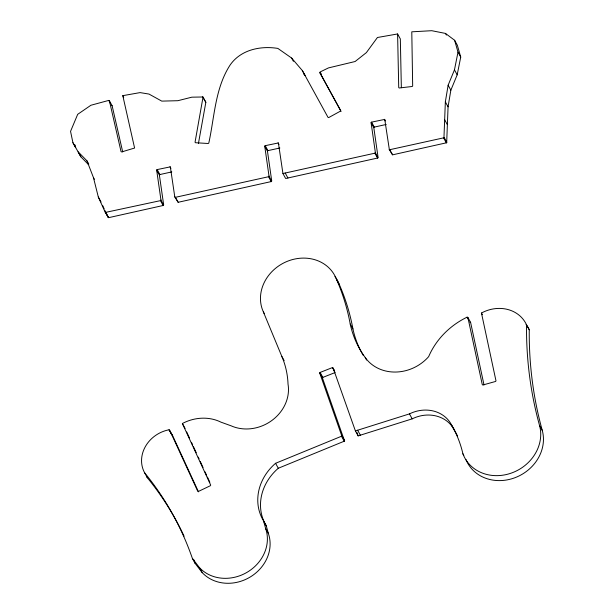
<?xml version="1.0" encoding="UTF-8"?>
<svg xmlns="http://www.w3.org/2000/svg" width="614" height="614" viewBox="0 0 614 614"><rect width="100%" height="100%" fill="white"/><g stroke="black" fill="none" stroke-linecap="round" stroke-linejoin="round"><path stroke-width="0.92" d="M88.431 164.521L80.871 156.793L78.147 151.827L86.965 160.853L93.466 177.638L98.309 197.002L105.301 212.444L108.624 217.671L163.531 205.406L160.952 200.003L156.662 170.109L157.153 169.587L170.339 166.855L174.79 196.941L178.152 202.29L271.595 181.491L269.016 176.088L264.734 146.193L265.217 145.672L278.403 142.947L282.931 173.532L285.656 178.497L377.94 157.952L375.361 152.548L371.079 122.662L371.57 122.132L384.755 119.408L389.376 149.785L443.953 137.782L445.35 101.863L448.128 85.208L454.46 69.866L457.998 52.136L454.621 40.271L445.48 33.425L431.749 30.7L411.787 31.821L412.677 86.014L412.132 86.497L399.177 88.002L398.724 87.541L397.596 33.962L377.426 37.5L366.374 52.612L355.099 61.523L328.459 67.908L320.117 71.961L319.856 72.682L340.632 110.574L340.325 111.203L328.667 117.596L328.022 117.374L302.349 70.579L291.612 58.038L277.858 48.414C260.359 45.597 240.581 49.765 230.035 65.145C215.069 88.309 214.524 116.967 208.783 143.108L208.169 143.499L195.398 142.724L195.052 142.187L203.05 96.989L191.86 97.173L177.853 100.704L161.774 101.118L148.987 94.065L140.069 92.607L122.8 95.661L134.596 148.035L121.595 151.95L121.042 151.589L109.384 100.757L108.732 100.412L90.91 105.255L77.686 114.334L70.549 131.365L72.928 142.686L75.652 147.644L75.108 145.034M389.207 149.486L392.569 154.835L446.677 142.747L448.074 106.821L450.853 90.174L457.184 74.824L460.73 57.094L457.346 45.236L454.621 40.271M334.415 370.349L332.458 367.571L320.109 372.437L319.725 373.02L341.852 436.101L275.571 463.294A49.934 44.054 -28.8 0 0 263.529 520.833L265.662 528.593L268.387 533.551A39.089 34.476 -28.8 0 1 249.852 577.229A39.089 34.476 -28.8 0 1 202.229 572.639L195.098 563.368L192.374 558.402A359.221 316.878 -28.8 0 0 144.635 472.811A31.276 27.592 -28.8 0 1 169.034 429.785L172.334 435.019L198.483 491.86M319.725 373.02L322.45 377.986L344.577 441.067L278.296 468.259A49.934 44.054 -28.8 0 0 266.261 525.791L268.387 533.551M198.452 143.407L205.843 102.285L202.597 96.766M322.45 377.986L322.841 377.395L335.183 372.529M160.952 200.003L160.461 200.64L105.301 212.444M269.016 176.088L268.533 176.725L175.42 197.324L174.79 196.941M375.361 152.548L374.878 153.185L282.931 173.532M163.677 204.961L159.394 175.074L159.878 174.545L171.805 171.912M271.741 181.046L267.458 151.159L267.942 150.63L279.869 147.997M378.094 157.514L373.803 127.62L374.294 127.098L386.221 124.465M333.049 367.87L355.406 430.928L409.454 413.89A33.179 29.265 -28.8 0 1 451.628 425.134L454.36 430.092A131.887 116.338 -28.8 0 1 457.591 436.132M355.406 430.928L358.131 435.886L412.186 418.855A33.179 29.265 -28.8 0 1 454.36 430.092M284.152 360.656L281.88 356.527L263.368 311.912A40.079 35.351 -28.8 0 1 285.748 261.986A40.079 35.351 -28.8 0 1 336.403 279.147A255.386 225.284 -28.8 0 1 350.218 324.008A112.009 98.808 -28.8 0 0 365.246 357.555A40.754 35.95 -28.8 0 0 428.649 356.65A72.767 64.194 -28.8 0 1 467.124 317.154L467.883 317.453L470.608 322.419L484.009 384.94M469.848 322.112L470.608 322.419M111.456 105.378L112.109 105.715L122.708 151.927M171.759 434.75L172.334 435.019M303.884 74.148L305.081 75.537L302.349 70.579M192.374 558.402L199.496 567.681L202.229 572.639M72.928 142.686L80.871 156.793M457.998 52.136L460.73 57.094M445.48 33.425L446.386 35.075M454.46 69.866L457.184 74.824M448.128 85.208L450.853 90.174M445.35 101.863L448.074 106.821M397.596 33.962L400.328 38.92L401.349 87.718M444.536 119.515L447.268 124.473M444.106 137.421L446.839 142.379M443.623 137.973L446.347 142.932M467.883 317.453L482.282 384.648L482.827 385.016L495.544 381.463L495.997 380.91L481.46 313.025A34.054 30.04 -28.8 0 1 526.536 324.837L529.26 329.795A445.787 393.236 -28.8 0 0 542.262 430.414A41 36.172 -28.8 0 1 515.123 477.654A41 36.172 -28.8 0 1 465.934 459.495M384.41 119.3L385.323 120.958M481.46 313.025L482.374 314.675M389.836 149.877L392.569 154.835M526.536 324.837A445.787 393.236 -28.8 0 0 539.537 425.456L542.262 430.414M371.57 122.132L374.294 127.098M371.079 122.662L373.803 127.62M467.116 317.146L468.482 319.633M374.878 153.185L377.61 158.143M320.577 72.782L321.483 74.44M319.856 72.682L341.1 111.418M291.612 58.038L293.423 61.346M451.628 425.134A131.887 116.338 -28.8 0 1 462.91 453.784L463.823 455.434M278.065 142.839L278.971 144.49M285.203 173.033L287.928 177.991M265.217 145.672L267.942 150.63M264.734 146.193L267.458 151.159M336.403 279.147L339.128 284.113A255.386 225.284 -28.8 0 1 352.943 328.974A112.009 98.808 -28.8 0 0 363.381 355.583M409.454 413.89L412.186 418.855M350.218 324.008L352.943 328.974M268.533 176.725L271.258 181.683M365.246 357.555L366.612 360.034M203.111 97.327L205.843 102.285M332.458 367.571L334.73 371.7M357.632 430.222L360.364 435.18M320.109 372.437L322.841 377.395M341.914 435.656L344.638 440.614M341.553 436.347L344.285 441.305M263.368 311.912L264.281 313.57M169.994 166.747L170.907 168.405M122.8 95.661L123.713 97.311M175.42 197.324L178.152 202.29M157.153 169.587L159.878 174.545M156.662 170.109L159.394 175.074M109.384 100.757L112.109 105.715M108.732 100.412L110.551 103.72M160.461 200.64L163.194 205.598M275.571 463.294L278.296 468.259M86.965 160.853L88.784 164.153M93.466 177.638L94.372 179.296M98.309 197.002L101.034 201.968M105.9 212.713L108.624 217.671M263.529 520.833L266.261 525.791M281.88 356.527A96.636 85.246 -28.8 0 1 288.035 384.164A39.135 34.522 -28.8 0 1 271.872 420.483A39.135 34.522 -28.8 0 1 231.217 425.863L220.948 422.148A41.215 36.356 -28.8 0 0 182.373 423.514L185.098 428.472M169.034 429.792L171.306 433.929M144.635 472.811L147.36 477.769A359.221 316.878 -28.8 0 1 184.062 536.152M186.694 431.949L189.488 438.02M191.484 442.356L192.681 444.958M193.479 446.693L196.265 452.771M198.261 457.108L199.059 458.842M200.256 461.444L203.05 467.515M205.045 471.859L206.642 475.328M207.44 477.063L209.827 482.266M182.373 423.514L210.694 485.114L210.356 485.728L198.36 491.461L197.739 491.208L169.61 430.061M102.592 205.398L104.142 208.829M104.925 210.541L108.033 217.41M356.857 432.287L358.131 435.886M322.58 77.195L322.588 77.64M147.36 477.769A31.276 27.592 -28.8 0 1 146.539 476.134M193.84 559.791A359.221 316.878 -28.8 0 1 195.098 563.368M334.96 276.569A40.079 35.351 -28.8 0 1 339.128 284.113M526.106 324.545A34.054 30.04 -28.8 0 1 529.26 329.795M539.537 425.456A41 36.172 -28.8 0 1 511.969 472.857A41 36.172 -28.8 0 1 462.91 453.784M265.662 528.593A39.089 34.476 -28.8 0 1 247.127 572.271A39.089 34.476 -28.8 0 1 199.496 567.681"/></g></svg>
